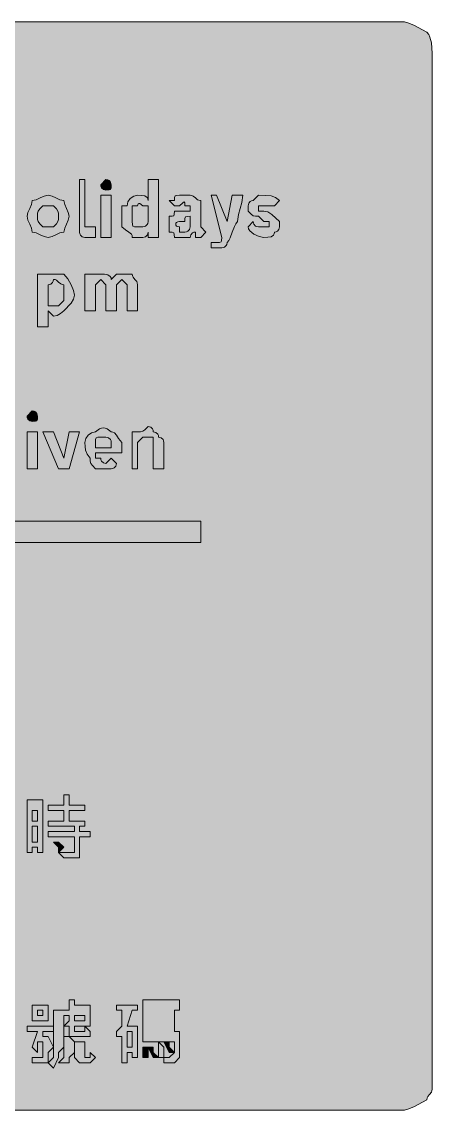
# Model space of a CAD drawing. Header units: metres. Extents: x 9 to 558, y 12 to 260.
# Drawn here: x 464 to 557.6, y 11.5 to 259.9 of the extents above; entities that cross this region are included whole.
import ezdxf

# ---------------------------------------------------------------- set-up
doc = ezdxf.new("R2010")
doc.units = ezdxf.units.M
for name, color, linetype, true_color in [('FILL_BLUE_0000FF', 7, 'Continuous', 0x0000ff), ('FILL_WHITE_FFFFFF', 7, 'Continuous', 0xffffff), ('STROKE_WHITE_FFFFFF', 7, 'Continuous', 0xffffff)]:
    doc.layers.add(name, color=color, linetype=linetype, true_color=true_color)

msp = doc.modelspace()

# ---------------------------------------------------------------- hatches: boundary and pattern name
at = {"layer": 'FILL_BLUE_0000FF', "true_color": 0x0000ff}
h = msp.add_hatch(color=7, dxfattribs=at)
h.dxf.hatch_style = 1
h.paths.add_polyline_path([(551.26, 259.87), (552.02, 259.71), (553.41, 259.17), (556.41, 257.52), (556.81, 257.02), (557.1, 256.43), (557.46, 255.12), (557.61, 252.72), (557.61, 18.72), (557.61, 16.32), (557.56, 15.92), (557.42, 15.61), (557.01, 15.12), (556.6, 14.63), (556.46, 14.32), (556.41, 13.92), (553.41, 12.27), (552.02, 11.73), (551.26, 11.57), (550.41, 11.52), (16.41, 11.52), (15.53, 11.54), (14.76, 11.67), (14.22, 12.03), (14.06, 12.32), (14.01, 12.72), (13.13, 12.74), (12.36, 12.87), (11.82, 13.23), (11.66, 13.52), (11.61, 13.92), (10.82, 14.42), (10.22, 15.01), (9.8, 15.65), (9.51, 16.32), (9.25, 17.63), (9.21, 18.72), (9.21, 252.72), (9.21, 255.12), (9.92, 256), (10.41, 256.77), (10.9, 257.31), (11.21, 257.47), (11.61, 257.52), (11.66, 257.92), (11.82, 258.23), (12.36, 258.72), (13.13, 259.21), (14.01, 259.92), (16.41, 259.92), (550.41, 259.92), (551.26, 259.87)])
at = {"layer": 'FILL_WHITE_FFFFFF', "true_color": 0xffffff}
h = msp.add_hatch(color=7, dxfattribs=at)
h.dxf.hatch_style = 1
h.paths.add_polyline_path([(477.21, 223.92), (478.41, 223.92), (478.41, 213.12), (479.61, 213.12), (480.81, 213.12), (480.81, 210.72), (479.61, 210.72), (478.41, 210.72), (477.81, 210.87), (477.4, 211.23), (477.26, 211.52), (477.21, 211.92), (477.21, 213.12), (477.21, 223.92)])
h = msp.add_hatch(color=7, dxfattribs=at)
h.dxf.hatch_style = 1
h.paths.add_polyline_path([(484.39, 222.03), (484.26, 221.67), (483.9, 221.54), (483.21, 221.52), (482.61, 221.67), (482.2, 222.03), (482.06, 222.32), (482.01, 222.72), (483.21, 223.92), (483.61, 223.87), (483.9, 223.73), (484.26, 223.32), (484.41, 222.72), (484.39, 222.03)])
h = msp.add_hatch(color=7, dxfattribs=at)
h.dxf.hatch_style = 1
h.paths.add_polyline_path([(492.62, 211.23), (492.21, 210.87), (491.61, 210.72), (490.41, 210.72), (489.21, 210.72), (489.16, 211.12), (489, 211.43), (488.46, 211.92), (487.69, 212.41), (486.81, 213.12), (486.81, 217.92), (488.01, 217.92), (488.22, 218.8), (488.76, 219.57), (489.53, 220.11), (490.41, 220.32), (491.29, 220.3), (492.06, 220.17), (492.6, 219.81), (492.76, 219.52), (492.81, 219.12), (492.81, 223.92), (495.21, 223.92), (495.21, 210.72), (492.81, 210.72), (492.81, 211.92), (492.76, 211.52), (492.62, 211.23)])
h.paths.add_polyline_path([(492.62, 213.63), (492.76, 213.92), (492.81, 214.32), (492.81, 216.72), (492.81, 217.92), (491.61, 217.92), (490.92, 218.43), (490.7, 218.45), (490.56, 218.37), (490.41, 217.92), (489.21, 217.92), (489.21, 214.32), (489.23, 213.63), (489.36, 213.27), (489.72, 213.14), (490.41, 213.12), (491.61, 213.12), (492.21, 213.27), (492.62, 213.63)], flags=16)
h = msp.add_hatch(color=7, dxfattribs=at)
h.dxf.hatch_style = 1
h.paths.add_polyline_path([(465.81, 217.32), (466.22, 218.22), (466.41, 219.12), (467.31, 219.31), (468.21, 219.72), (469.11, 220.13), (470.01, 220.32), (470.91, 220.13), (471.81, 219.72), (472.71, 219.31), (473.61, 219.12), (473.8, 218.22), (474.21, 217.32), (474.62, 216.42), (474.81, 215.52), (474.62, 214.62), (474.21, 213.72), (473.8, 212.82), (473.61, 211.92), (472.71, 211.73), (471.81, 211.32), (470.91, 210.91), (470.01, 210.72), (469.11, 210.91), (468.21, 211.32), (467.31, 211.73), (466.41, 211.92), (466.22, 212.82), (465.81, 213.72), (465.4, 214.62), (465.21, 215.52), (465.4, 216.42), (465.81, 217.32)])
h.paths.add_polyline_path([(468.12, 217.21), (467.76, 216.72), (467.63, 216.23), (467.61, 215.52), (467.63, 214.81), (467.76, 214.32), (468.12, 213.83), (468.81, 213.12), (470.01, 213.12), (471.21, 213.12), (471.9, 213.83), (472.26, 214.32), (472.39, 214.81), (472.41, 215.52), (472.39, 216.23), (472.26, 216.72), (471.9, 217.21), (471.21, 217.92), (470.01, 217.92), (468.81, 217.92), (468.12, 217.21)], flags=16)
h = msp.add_hatch(color=7, dxfattribs=at)
h.dxf.hatch_style = 1
h.paths.add_polyline_path([(482.01, 210.72), (482.01, 220.32), (484.41, 220.32), (484.41, 210.72), (482.01, 210.72)])
h = msp.add_hatch(color=7, dxfattribs=at)
h.dxf.hatch_style = 1
h.paths.add_polyline_path([(498.79, 211.41), (498.66, 211.77), (498.3, 211.9), (497.61, 211.92), (497.61, 213.12), (497.61, 215.52), (498.3, 215.54), (498.66, 215.67), (498.79, 216.03), (498.81, 216.72), (500.01, 216.72), (501.21, 216.72), (502.41, 216.72), (502.41, 217.92), (501.21, 217.92), (501.19, 218.59), (501.06, 218.82), (500.7, 218.59), (500.01, 217.92), (498.81, 217.92), (497.61, 219.12), (498.81, 219.12), (498.83, 219.81), (498.96, 220.17), (499.32, 220.3), (500.01, 220.32), (501.21, 220.32), (502.41, 220.32), (502.81, 220.27), (503.12, 220.13), (503.61, 219.72), (504.1, 219.31), (504.41, 219.17), (504.81, 219.12), (504.81, 217.92), (504.81, 215.52), (504.81, 213.12), (506.01, 211.92), (504.81, 210.72), (503.61, 210.72), (503.61, 211.92), (503.21, 211.87), (502.92, 211.73), (502.56, 211.32), (502.41, 210.72), (500.01, 210.72), (498.81, 210.72), (498.79, 211.41)])
h.paths.add_polyline_path([(501.61, 211.97), (501.9, 212.11), (502.26, 212.52), (502.41, 213.12), (502.41, 215.52), (501.72, 215.5), (501.36, 215.37), (501.23, 215.01), (501.21, 214.32), (500.01, 214.32), (499.62, 214.27), (499.33, 214.13), (499.17, 213.94), (499.11, 213.72), (499.17, 213.5), (499.33, 213.31), (499.62, 213.17), (500.01, 213.12), (500.01, 211.92), (501.21, 211.92), (501.61, 211.97)], flags=16)
h = msp.add_hatch(color=7, dxfattribs=at)
h.dxf.hatch_style = 1
h.paths.add_polyline_path([(507.21, 220.32), (508.41, 220.32), (510.81, 214.32), (512.01, 220.32), (514.41, 220.32), (514.22, 218.71), (513.81, 217.32), (513.4, 215.93), (513.21, 214.32), (512.81, 213.82), (512.5, 213.23), (512.01, 211.92), (511.52, 210.61), (511.21, 210.02), (510.81, 209.52), (510.76, 209.12), (510.62, 208.83), (510.21, 208.47), (509.61, 208.32), (508.41, 208.32), (507.21, 208.32), (507.21, 209.52), (508.41, 209.52), (509.1, 209.54), (509.46, 209.67), (509.59, 210.03), (509.61, 210.72), (507.21, 220.32)])
h = msp.add_hatch(color=7, dxfattribs=at)
h.dxf.hatch_style = 1
h.paths.add_polyline_path([(519.21, 216.72), (520.11, 216.51), (521.01, 215.97), (522.81, 214.32), (522.81, 213.12), (522.66, 212.52), (522.3, 212.11), (522.01, 211.97), (521.61, 211.92), (521.56, 211.52), (521.4, 211.23), (520.86, 210.87), (520.09, 210.74), (519.21, 210.72), (518.14, 210.93), (516.96, 211.47), (516, 212.24), (515.72, 212.67), (515.61, 213.12), (516.81, 214.32), (516.96, 213.72), (517.32, 213.31), (517.61, 213.17), (518.01, 213.12), (519.21, 213.12), (520.41, 213.12), (520.41, 214.32), (519.21, 214.32), (518.01, 215.52), (517.3, 215.54), (516.81, 215.67), (516.32, 216.03), (515.61, 216.72), (515.61, 217.92), (515.76, 218.52), (516.12, 218.93), (516.41, 219.07), (516.81, 219.12), (518.01, 220.32), (519.6, 220.3), (520.86, 220.17), (521.89, 219.81), (522.81, 219.12), (521.61, 217.92), (519.21, 217.92), (518.01, 217.92), (518.01, 216.72), (519.21, 216.72)])
h = msp.add_hatch(color=7, dxfattribs=at)
h.dxf.hatch_style = 1
h.paths.add_polyline_path([(474.49, 201.23), (475.26, 199.92), (475.8, 198.61), (476.01, 197.52), (475.8, 196.62), (475.26, 195.72), (473.61, 193.92), (472.86, 193.32), (472.09, 192.91), (471.21, 192.72), (470.01, 193.92), (470.01, 190.32), (467.61, 190.32), (467.61, 202.32), (470.01, 202.32), (473.61, 202.32), (474.49, 201.23)])
h.paths.add_polyline_path([(470.01, 197.52), (470.01, 196.32), (470.01, 195.12), (472.41, 195.12), (473.61, 196.32), (473.61, 199.92), (473.21, 199.97), (472.9, 200.11), (472.41, 200.52), (471.92, 200.93), (471.61, 201.07), (471.21, 201.12), (471.16, 200.72), (471.02, 200.43), (470.61, 200.07), (470.01, 199.92), (470.01, 198.72), (470.01, 197.52)], flags=16)
h = msp.add_hatch(color=7, dxfattribs=at)
h.dxf.hatch_style = 1
h.paths.add_polyline_path([(482.89, 202.3), (483.66, 202.17), (484.2, 201.81), (484.36, 201.52), (484.41, 201.12), (485.61, 202.32), (486.81, 202.32), (489.21, 202.32), (489.26, 201.92), (489.4, 201.61), (489.81, 201.12), (490.22, 200.63), (490.36, 200.32), (490.41, 199.92), (490.41, 193.92), (488.01, 193.92), (488.01, 198.72), (488.01, 199.92), (486.81, 201.12), (485.61, 199.92), (485.61, 198.72), (485.61, 193.92), (483.21, 193.92), (483.21, 198.72), (483.21, 199.92), (482.01, 201.12), (480.81, 199.92), (480.81, 198.72), (480.81, 193.92), (478.41, 193.92), (478.41, 202.32), (480.81, 202.32), (482.01, 202.32), (482.89, 202.3)])
h = msp.add_hatch(color=7, dxfattribs=at)
h.dxf.hatch_style = 1
h.paths.add_polyline_path([(467.59, 169.23), (467.46, 168.87), (467.1, 168.74), (466.41, 168.72), (465.81, 168.87), (465.4, 169.23), (465.26, 169.52), (465.21, 169.92), (466.41, 171.12), (466.81, 171.07), (467.1, 170.93), (467.46, 170.52), (467.61, 169.92), (467.59, 169.23)])
h = msp.add_hatch(color=7, dxfattribs=at)
h.dxf.hatch_style = 1
h.paths.add_polyline_path([(480.12, 158.63), (479.76, 159.12), (479.63, 159.61), (479.61, 160.32), (478.92, 161.22), (478.56, 162.12), (478.43, 163.02), (478.41, 163.92), (478.62, 164.8), (479.16, 165.57), (479.93, 166.11), (480.81, 166.32), (481.71, 166.99), (482.16, 167.16), (482.61, 167.22), (483.06, 167.16), (483.51, 166.99), (484.41, 166.32), (484.81, 166.27), (485.12, 166.11), (485.61, 165.57), (486.1, 164.8), (486.81, 163.92), (486.81, 161.52), (480.81, 161.52), (480.81, 160.32), (482.01, 160.32), (482.06, 159.92), (482.2, 159.63), (482.61, 159.27), (483.21, 159.12), (484.41, 160.32), (485.61, 159.12), (485.46, 158.52), (485.1, 158.11), (484.81, 157.97), (484.41, 157.92), (482.01, 157.92), (480.81, 157.92), (480.12, 158.63)])
h.paths.add_polyline_path([(484.41, 163.92), (484.36, 164.32), (484.22, 164.61), (483.81, 164.97), (483.21, 165.12), (482.01, 165.12), (481.32, 165.1), (480.96, 164.97), (480.83, 164.61), (480.81, 163.92), (480.81, 162.72), (484.41, 162.72), (484.41, 163.92)], flags=16)
h = msp.add_hatch(color=7, dxfattribs=at)
h.dxf.hatch_style = 1
h.paths.add_polyline_path([(491.61, 165.12), (490.41, 163.92), (490.41, 157.92), (489.21, 157.92), (489.21, 166.32), (490.41, 166.32), (491.12, 166.34), (491.61, 166.47), (492.1, 166.83), (492.81, 167.52), (493.41, 167.37), (493.82, 167.01), (493.96, 166.72), (494.01, 166.32), (494.61, 166.17), (495.02, 165.81), (495.16, 165.52), (495.21, 165.12), (495.81, 164.97), (496.22, 164.61), (496.36, 164.32), (496.41, 163.92), (496.41, 157.92), (494.01, 157.92), (494.01, 163.92), (494.01, 165.12), (492.81, 165.12), (491.61, 165.12)])
h = msp.add_hatch(color=7, dxfattribs=at)
h.dxf.hatch_style = 1
h.paths.add_polyline_path([(465.21, 157.92), (465.21, 166.32), (467.61, 166.32), (467.61, 157.92), (465.21, 157.92)])
h = msp.add_hatch(color=7, dxfattribs=at)
h.dxf.hatch_style = 1
h.paths.add_polyline_path([(477.21, 166.32), (474.81, 157.92), (472.41, 157.92), (468.81, 166.32), (471.21, 166.32), (473.61, 160.32), (474.81, 166.32), (477.21, 166.32)])
h = msp.add_hatch(color=7, dxfattribs=at)
h.dxf.hatch_style = 1
h.paths.add_polyline_path([(76.41, 136.32), (69.21, 136.32), (62.01, 143.52), (69.21, 150.72), (76.41, 150.72), (71.61, 145.92), (504.81, 145.92), (504.81, 141.12), (71.61, 141.12), (76.41, 136.32)])
h = msp.add_hatch(color=7, dxfattribs=at)
h.dxf.hatch_style = 1
h.paths.add_polyline_path([(467.61, 70.32), (467.61, 71.52), (466.41, 71.52), (466.41, 70.32), (465.21, 70.32), (465.21, 82.32), (468.81, 82.32), (468.81, 70.32), (467.61, 70.32)])
h.paths.add_polyline_path([(466.41, 79.92), (466.41, 77.52), (467.61, 77.52), (467.61, 79.92), (466.41, 79.92)], flags=16)
h.paths.add_polyline_path([(467.61, 76.32), (466.41, 76.32), (466.41, 72.72), (467.61, 72.72), (467.61, 76.32)], flags=16)
h = msp.add_hatch(color=7, dxfattribs=at)
h.dxf.hatch_style = 1
h.paths.add_polyline_path([(473.61, 79.92), (470.01, 79.92), (470.01, 81.12), (473.61, 81.12), (473.61, 83.52), (474.81, 83.52), (474.81, 82.32), (474.81, 81.12), (478.41, 81.12), (478.41, 79.92), (474.81, 79.92), (474.81, 77.52), (478.41, 77.52), (478.41, 76.32), (477.21, 76.32), (477.21, 75.12), (479.61, 75.12), (479.61, 73.92), (477.21, 73.92), (477.21, 70.32), (477.21, 69.12), (476.01, 69.12), (474.81, 69.12), (473.61, 69.12), (472.41, 70.32), (474.81, 70.32), (476.01, 70.32), (476.01, 71.52), (476.01, 73.92), (470.01, 73.92), (470.01, 75.12), (476.01, 75.12), (476.01, 76.32), (470.01, 76.32), (470.01, 77.52), (473.61, 77.52), (473.61, 79.92)])
h = msp.add_hatch(color=7, dxfattribs=at)
h.dxf.hatch_style = 1
h.paths.add_polyline_path([(473.61, 71.52), (472.41, 70.32), (472.41, 71.52), (471.21, 72.72), (472.41, 72.72), (473.61, 71.52)])
h = msp.add_hatch(color=7, dxfattribs=at)
h.dxf.hatch_style = 1
h.paths.add_polyline_path([(470.01, 31.92), (466.41, 31.92), (466.41, 35.52), (470.01, 35.52), (470.01, 31.92)])
h.paths.add_polyline_path([(468.81, 34.32), (467.61, 34.32), (467.61, 33.12), (468.81, 33.12), (468.81, 34.32)], flags=16)
h = msp.add_hatch(color=7, dxfattribs=at)
h.dxf.hatch_style = 1
h.paths.add_polyline_path([(478.41, 28.32), (476.01, 28.32), (474.81, 28.32), (474.81, 29.52), (474.81, 30.72), (473.61, 30.72), (473.61, 27.12), (473.61, 25.92), (472.41, 24.72), (472.41, 23.52), (471.21, 21.12), (470.01, 22.32), (471.21, 23.52), (471.21, 24.72), (471.21, 25.92), (471.21, 28.32), (471.21, 34.32), (474.81, 34.32), (474.81, 36.72), (476.01, 36.72), (476.01, 35.52), (479.61, 35.52), (479.61, 34.32), (479.61, 30.72), (478.41, 30.72), (479.61, 29.52), (479.61, 28.32), (478.41, 28.32)])
h.paths.add_polyline_path([(474.81, 31.92), (474.81, 33.12), (473.61, 33.12), (473.61, 30.72), (474.81, 31.92)], flags=16)
h.paths.add_polyline_path([(476.01, 30.72), (476.01, 29.52), (478.41, 29.52), (478.41, 30.72), (476.01, 30.72)], flags=16)
h.paths.add_polyline_path([(476.01, 31.92), (478.41, 31.92), (478.41, 33.12), (476.01, 33.12), (476.01, 31.92)], flags=16)
h = msp.add_hatch(color=7, dxfattribs=at)
h.dxf.hatch_style = 1
h.paths.add_polyline_path([(490.41, 35.52), (490.41, 34.32), (489.21, 34.32), (488.01, 30.72), (490.41, 30.72), (490.41, 23.52), (489.21, 23.52), (489.21, 24.72), (488.01, 24.72), (488.01, 22.32), (486.81, 22.32), (486.81, 28.32), (485.61, 28.32), (485.61, 29.52), (486.81, 30.72), (486.81, 33.12), (486.81, 34.32), (485.61, 34.32), (485.61, 35.52), (490.41, 35.52)])
h.paths.add_polyline_path([(489.21, 29.52), (488.01, 29.52), (488.01, 25.92), (489.21, 25.92), (489.21, 29.52)], flags=16)
h = msp.add_hatch(color=7, dxfattribs=at)
h.dxf.hatch_style = 1
h.paths.add_polyline_path([(500.01, 27.12), (500.01, 25.92), (500.01, 24.72), (500.01, 23.52), (498.81, 22.32), (497.61, 22.32), (496.41, 22.32), (496.41, 23.52), (497.61, 23.52), (498.81, 24.72), (498.81, 25.92), (498.81, 27.12), (492.81, 27.12), (491.61, 27.12), (491.61, 36.72), (500.01, 36.72), (500.01, 34.32), (498.81, 34.32), (498.81, 31.92), (498.81, 29.52), (500.01, 29.52), (500.01, 27.12)])
h = msp.add_hatch(color=7, dxfattribs=at)
h.dxf.hatch_style = 1
h.paths.add_polyline_path([(471.21, 30.72), (471.21, 29.52), (468.81, 29.52), (468.81, 28.32), (470.01, 28.32), (471.21, 25.92), (470.01, 24.72), (470.01, 23.52), (470.01, 22.32), (468.81, 22.32), (467.61, 22.32), (466.41, 22.32), (466.41, 23.52), (467.61, 23.52), (468.81, 23.52), (468.81, 24.72), (468.81, 25.92), (468.81, 27.12), (467.61, 27.12), (467.61, 24.72), (466.41, 25.92), (467.61, 29.52), (465.21, 29.52), (465.21, 30.72), (471.21, 30.72)])
h = msp.add_hatch(color=7, dxfattribs=at)
h.dxf.hatch_style = 1
h.paths.add_polyline_path([(473.61, 23.52), (473.61, 24.72), (473.61, 28.32), (474.81, 28.32), (476.01, 27.12), (476.01, 24.72), (474.81, 23.52), (474.81, 22.32), (473.61, 22.32), (472.41, 22.32), (473.61, 23.52)])
h = msp.add_hatch(color=7, dxfattribs=at)
h.dxf.hatch_style = 1
h.paths.add_polyline_path([(480.81, 23.52), (479.61, 22.32), (478.41, 22.32), (477.21, 22.32), (476.01, 23.52), (476.01, 27.12), (477.21, 27.12), (478.41, 27.12), (478.41, 23.52), (479.61, 23.52), (479.61, 24.72), (480.81, 23.52)])
h = msp.add_hatch(color=7, dxfattribs=at)
h.dxf.hatch_style = 1
h.paths.add_polyline_path([(491.61, 25.92), (492.81, 25.92), (492.81, 24.72), (492.81, 23.52), (491.61, 23.52), (491.61, 25.92)])
h = msp.add_hatch(color=7, dxfattribs=at)
h.dxf.hatch_style = 1
h.paths.add_polyline_path([(492.81, 25.92), (494.01, 25.92), (494.01, 24.72), (495.21, 23.52), (494.01, 23.52), (492.81, 25.92)])
h = msp.add_hatch(color=7, dxfattribs=at)
h.dxf.hatch_style = 1
h.paths.add_polyline_path([(495.21, 25.92), (495.21, 27.12), (496.41, 25.92), (496.41, 23.52), (495.21, 23.52), (495.21, 25.92)])
h = msp.add_hatch(color=7, dxfattribs=at)
h.dxf.hatch_style = 1
h.paths.add_polyline_path([(496.41, 27.12), (497.61, 27.12), (497.61, 25.92), (498.81, 24.72), (497.61, 24.72), (496.41, 27.12)])

# ---------------------------------------------------------------- linework, layer by layer
at = {"layer": 'FILL_BLUE_0000FF', "lineweight": 0, "true_color": 0x0000ff}
msp.add_lwpolyline([(16.41, 259.92), (550.41, 259.92), (551.26, 259.87), (552.02, 259.71), (553.41, 259.17), (556.41, 257.52), (556.81, 257.02), (557.1, 256.43), (557.46, 255.12), (557.61, 252.72), (557.61, 18.72), (557.61, 16.32), (557.56, 15.92), (557.42, 15.61), (557.01, 15.12), (556.6, 14.63), (556.46, 14.32), (556.41, 13.92), (553.41, 12.27), (552.02, 11.73), (551.26, 11.57), (550.41, 11.52), (16.41, 11.52)], dxfattribs=at)
at = {"layer": 'FILL_WHITE_FFFFFF', "lineweight": 0, "true_color": 0xffffff}
for points in [[(477.21, 223.92), (478.41, 223.92), (478.41, 213.12), (479.61, 213.12), (480.81, 213.12), (480.81, 210.72), (479.61, 210.72), (478.41, 210.72), (477.81, 210.87), (477.4, 211.23), (477.26, 211.52), (477.21, 211.92), (477.21, 213.12)], [(484.39, 222.03), (484.26, 221.67), (483.9, 221.54), (483.21, 221.52), (482.61, 221.67), (482.2, 222.03), (482.06, 222.32), (482.01, 222.72), (483.21, 223.92), (483.61, 223.87), (483.9, 223.73), (484.26, 223.32), (484.41, 222.72)], [(492.62, 211.23), (492.21, 210.87), (491.61, 210.72), (490.41, 210.72), (489.21, 210.72), (489.16, 211.12), (489, 211.43), (488.46, 211.92), (487.69, 212.41), (486.81, 213.12), (486.81, 217.92), (488.01, 217.92), (488.22, 218.8), (488.76, 219.57), (489.53, 220.11), (490.41, 220.32), (491.29, 220.3), (492.06, 220.17), (492.6, 219.81), (492.76, 219.52), (492.81, 219.12), (492.81, 223.92), (495.21, 223.92), (495.21, 210.72), (492.81, 210.72), (492.81, 211.92), (492.76, 211.52)], [(465.81, 217.32), (466.22, 218.22), (466.41, 219.12), (467.31, 219.31), (468.21, 219.72), (469.11, 220.13), (470.01, 220.32), (470.91, 220.13), (471.81, 219.72), (472.71, 219.31), (473.61, 219.12), (473.8, 218.22), (474.21, 217.32), (474.62, 216.42), (474.81, 215.52), (474.62, 214.62), (474.21, 213.72), (473.8, 212.82), (473.61, 211.92), (472.71, 211.73), (471.81, 211.32), (470.91, 210.91), (470.01, 210.72), (469.11, 210.91), (468.21, 211.32), (467.31, 211.73), (466.41, 211.92), (466.22, 212.82), (465.81, 213.72), (465.4, 214.62), (465.21, 215.52), (465.4, 216.42)], [(482.01, 210.72), (482.01, 220.32), (484.41, 220.32), (484.41, 210.72)], [(498.79, 211.41), (498.66, 211.77), (498.3, 211.9), (497.61, 211.92), (497.61, 213.12), (497.61, 215.52), (498.3, 215.54), (498.66, 215.67), (498.79, 216.03), (498.81, 216.72), (500.01, 216.72), (501.21, 216.72), (502.41, 216.72), (502.41, 217.92), (501.21, 217.92), (501.19, 218.59), (501.06, 218.82), (500.7, 218.59), (500.01, 217.92), (498.81, 217.92), (497.61, 219.12), (498.81, 219.12), (498.83, 219.81), (498.96, 220.17), (499.32, 220.3), (500.01, 220.32), (501.21, 220.32), (502.41, 220.32), (502.81, 220.27), (503.12, 220.13), (503.61, 219.72), (504.1, 219.31), (504.41, 219.17), (504.81, 219.12), (504.81, 217.92), (504.81, 215.52), (504.81, 213.12), (506.01, 211.92), (504.81, 210.72), (503.61, 210.72), (503.61, 211.92), (503.21, 211.87), (502.92, 211.73), (502.56, 211.32), (502.41, 210.72), (500.01, 210.72), (498.81, 210.72)], [(507.21, 220.32), (508.41, 220.32), (510.81, 214.32), (512.01, 220.32), (514.41, 220.32), (514.22, 218.71), (513.81, 217.32), (513.4, 215.93), (513.21, 214.32), (512.81, 213.82), (512.5, 213.23), (512.01, 211.92), (511.52, 210.61), (511.21, 210.02), (510.81, 209.52), (510.76, 209.12), (510.62, 208.83), (510.21, 208.47), (509.61, 208.32), (508.41, 208.32), (507.21, 208.32), (507.21, 209.52), (508.41, 209.52), (509.1, 209.54), (509.46, 209.67), (509.59, 210.03), (509.61, 210.72)], [(519.21, 216.72), (520.11, 216.51), (521.01, 215.97), (522.81, 214.32), (522.81, 213.12), (522.66, 212.52), (522.3, 212.11), (522.01, 211.97), (521.61, 211.92), (521.56, 211.52), (521.4, 211.23), (520.86, 210.87), (520.09, 210.74), (519.21, 210.72), (518.14, 210.93), (516.96, 211.47), (516, 212.24), (515.72, 212.67), (515.61, 213.12), (516.81, 214.32), (516.96, 213.72), (517.32, 213.31), (517.61, 213.17), (518.01, 213.12), (519.21, 213.12), (520.41, 213.12), (520.41, 214.32), (519.21, 214.32), (518.01, 215.52), (517.3, 215.54), (516.81, 215.67), (516.32, 216.03), (515.61, 216.72), (515.61, 217.92), (515.76, 218.52), (516.12, 218.93), (516.41, 219.07), (516.81, 219.12), (518.01, 220.32), (519.6, 220.3), (520.86, 220.17), (521.89, 219.81), (522.81, 219.12), (521.61, 217.92), (519.21, 217.92), (518.01, 217.92), (518.01, 216.72)], [(468.12, 217.21), (467.76, 216.72), (467.63, 216.23), (467.61, 215.52), (467.63, 214.81), (467.76, 214.32), (468.12, 213.83), (468.81, 213.12), (470.01, 213.12), (471.21, 213.12), (471.9, 213.83), (472.26, 214.32), (472.39, 214.81), (472.41, 215.52), (472.39, 216.23), (472.26, 216.72), (471.9, 217.21), (471.21, 217.92), (470.01, 217.92), (468.81, 217.92)], [(492.62, 213.63), (492.76, 213.92), (492.81, 214.32), (492.81, 216.72), (492.81, 217.92), (491.61, 217.92), (490.92, 218.43), (490.7, 218.45), (490.56, 218.37), (490.41, 217.92), (489.21, 217.92), (489.21, 214.32), (489.23, 213.63), (489.36, 213.27), (489.72, 213.14), (490.41, 213.12), (491.61, 213.12), (492.21, 213.27)], [(501.61, 211.97), (501.9, 212.11), (502.26, 212.52), (502.41, 213.12), (502.41, 215.52), (501.72, 215.5), (501.36, 215.37), (501.23, 215.01), (501.21, 214.32), (500.01, 214.32), (499.62, 214.27), (499.33, 214.13), (499.17, 213.94), (499.11, 213.72), (499.17, 213.5), (499.33, 213.31), (499.62, 213.17), (500.01, 213.12), (500.01, 211.92), (501.21, 211.92)], [(474.49, 201.23), (475.26, 199.92), (475.8, 198.61), (476.01, 197.52), (475.8, 196.62), (475.26, 195.72), (473.61, 193.92), (472.86, 193.32), (472.09, 192.91), (471.21, 192.72), (470.01, 193.92), (470.01, 190.32), (467.61, 190.32), (467.61, 202.32), (470.01, 202.32), (473.61, 202.32)], [(482.89, 202.3), (483.66, 202.17), (484.2, 201.81), (484.36, 201.52), (484.41, 201.12), (485.61, 202.32), (486.81, 202.32), (489.21, 202.32), (489.26, 201.92), (489.4, 201.61), (489.81, 201.12), (490.22, 200.63), (490.36, 200.32), (490.41, 199.92), (490.41, 193.92), (488.01, 193.92), (488.01, 198.72), (488.01, 199.92), (486.81, 201.12), (485.61, 199.92), (485.61, 198.72), (485.61, 193.92), (483.21, 193.92), (483.21, 198.72), (483.21, 199.92), (482.01, 201.12), (480.81, 199.92), (480.81, 198.72), (480.81, 193.92), (478.41, 193.92), (478.41, 202.32), (480.81, 202.32), (482.01, 202.32)], [(470.01, 197.52), (470.01, 196.32), (470.01, 195.12), (472.41, 195.12), (473.61, 196.32), (473.61, 199.92), (473.21, 199.97), (472.9, 200.11), (472.41, 200.52), (471.92, 200.93), (471.61, 201.07), (471.21, 201.12), (471.16, 200.72), (471.02, 200.43), (470.61, 200.07), (470.01, 199.92), (470.01, 198.72)], [(467.59, 169.23), (467.46, 168.87), (467.1, 168.74), (466.41, 168.72), (465.81, 168.87), (465.4, 169.23), (465.26, 169.52), (465.21, 169.92), (466.41, 171.12), (466.81, 171.07), (467.1, 170.93), (467.46, 170.52), (467.61, 169.92)], [(480.12, 158.63), (479.76, 159.12), (479.63, 159.61), (479.61, 160.32), (478.92, 161.22), (478.56, 162.12), (478.43, 163.02), (478.41, 163.92), (478.62, 164.8), (479.16, 165.57), (479.93, 166.11), (480.81, 166.32), (481.71, 166.99), (482.16, 167.16), (482.61, 167.22), (483.06, 167.16), (483.51, 166.99), (484.41, 166.32), (484.81, 166.27), (485.12, 166.11), (485.61, 165.57), (486.1, 164.8), (486.81, 163.92), (486.81, 161.52), (480.81, 161.52), (480.81, 160.32), (482.01, 160.32), (482.06, 159.92), (482.2, 159.63), (482.61, 159.27), (483.21, 159.12), (484.41, 160.32), (485.61, 159.12), (485.46, 158.52), (485.1, 158.11), (484.81, 157.97), (484.41, 157.92), (482.01, 157.92), (480.81, 157.92)], [(491.61, 165.12), (490.41, 163.92), (490.41, 157.92), (489.21, 157.92), (489.21, 166.32), (490.41, 166.32), (491.12, 166.34), (491.61, 166.47), (492.1, 166.83), (492.81, 167.52), (493.41, 167.37), (493.82, 167.01), (493.96, 166.72), (494.01, 166.32), (494.61, 166.17), (495.02, 165.81), (495.16, 165.52), (495.21, 165.12), (495.81, 164.97), (496.22, 164.61), (496.36, 164.32), (496.41, 163.92), (496.41, 157.92), (494.01, 157.92), (494.01, 163.92), (494.01, 165.12), (492.81, 165.12)], [(465.21, 157.92), (465.21, 166.32), (467.61, 166.32), (467.61, 157.92)], [(477.21, 166.32), (474.81, 157.92), (472.41, 157.92), (468.81, 166.32), (471.21, 166.32), (473.61, 160.32), (474.81, 166.32)], [(484.41, 163.92), (484.36, 164.32), (484.22, 164.61), (483.81, 164.97), (483.21, 165.12), (482.01, 165.12), (481.32, 165.1), (480.96, 164.97), (480.83, 164.61), (480.81, 163.92), (480.81, 162.72), (484.41, 162.72)], [(76.41, 136.32), (69.21, 136.32), (62.01, 143.52), (69.21, 150.72), (76.41, 150.72), (71.61, 145.92), (504.81, 145.92), (504.81, 141.12), (71.61, 141.12)], [(467.61, 70.32), (467.61, 71.52), (466.41, 71.52), (466.41, 70.32), (465.21, 70.32), (465.21, 82.32), (468.81, 82.32), (468.81, 70.32)], [(473.61, 79.92), (470.01, 79.92), (470.01, 81.12), (473.61, 81.12), (473.61, 83.52), (474.81, 83.52), (474.81, 82.32), (474.81, 81.12), (478.41, 81.12), (478.41, 79.92), (474.81, 79.92), (474.81, 77.52), (478.41, 77.52), (478.41, 76.32), (477.21, 76.32), (477.21, 75.12), (479.61, 75.12), (479.61, 73.92), (477.21, 73.92), (477.21, 70.32), (477.21, 69.12), (476.01, 69.12), (474.81, 69.12), (473.61, 69.12), (472.41, 70.32), (474.81, 70.32), (476.01, 70.32), (476.01, 71.52), (476.01, 73.92), (470.01, 73.92), (470.01, 75.12), (476.01, 75.12), (476.01, 76.32), (470.01, 76.32), (470.01, 77.52), (473.61, 77.52)], [(466.41, 79.92), (466.41, 77.52), (467.61, 77.52), (467.61, 79.92)], [(467.61, 76.32), (466.41, 76.32), (466.41, 72.72), (467.61, 72.72)], [(473.61, 71.52), (472.41, 70.32), (472.41, 71.52), (471.21, 72.72), (472.41, 72.72)], [(470.01, 31.92), (466.41, 31.92), (466.41, 35.52), (470.01, 35.52)], [(478.41, 28.32), (476.01, 28.32), (474.81, 28.32), (474.81, 29.52), (474.81, 30.72), (473.61, 30.72), (473.61, 27.12), (473.61, 25.92), (472.41, 24.72), (472.41, 23.52), (471.21, 21.12), (470.01, 22.32), (471.21, 23.52), (471.21, 24.72), (471.21, 25.92), (471.21, 28.32), (471.21, 34.32), (474.81, 34.32), (474.81, 36.72), (476.01, 36.72), (476.01, 35.52), (479.61, 35.52), (479.61, 34.32), (479.61, 30.72), (478.41, 30.72), (479.61, 29.52), (479.61, 28.32)], [(490.41, 35.52), (490.41, 34.32), (489.21, 34.32), (488.01, 30.72), (490.41, 30.72), (490.41, 23.52), (489.21, 23.52), (489.21, 24.72), (488.01, 24.72), (488.01, 22.32), (486.81, 22.32), (486.81, 28.32), (485.61, 28.32), (485.61, 29.52), (486.81, 30.72), (486.81, 33.12), (486.81, 34.32), (485.61, 34.32), (485.61, 35.52)], [(500.01, 27.12), (500.01, 25.92), (500.01, 24.72), (500.01, 23.52), (498.81, 22.32), (497.61, 22.32), (496.41, 22.32), (496.41, 23.52), (497.61, 23.52), (498.81, 24.72), (498.81, 25.92), (498.81, 27.12), (492.81, 27.12), (491.61, 27.12), (491.61, 36.72), (500.01, 36.72), (500.01, 34.32), (498.81, 34.32), (498.81, 31.92), (498.81, 29.52), (500.01, 29.52)], [(468.81, 34.32), (467.61, 34.32), (467.61, 33.12), (468.81, 33.12)], [(474.81, 31.92), (474.81, 33.12), (473.61, 33.12), (473.61, 30.72)], [(476.01, 31.92), (478.41, 31.92), (478.41, 33.12), (476.01, 33.12)], [(471.21, 30.72), (471.21, 29.52), (468.81, 29.52), (468.81, 28.32), (470.01, 28.32), (471.21, 25.92), (470.01, 24.72), (470.01, 23.52), (470.01, 22.32), (468.81, 22.32), (467.61, 22.32), (466.41, 22.32), (466.41, 23.52), (467.61, 23.52), (468.81, 23.52), (468.81, 24.72), (468.81, 25.92), (468.81, 27.12), (467.61, 27.12), (467.61, 24.72), (466.41, 25.92), (467.61, 29.52), (465.21, 29.52), (465.21, 30.72)], [(476.01, 30.72), (476.01, 29.52), (478.41, 29.52), (478.41, 30.72)], [(473.61, 23.52), (473.61, 24.72), (473.61, 28.32), (474.81, 28.32), (476.01, 27.12), (476.01, 24.72), (474.81, 23.52), (474.81, 22.32), (473.61, 22.32), (472.41, 22.32)], [(489.21, 29.52), (488.01, 29.52), (488.01, 25.92), (489.21, 25.92)], [(480.81, 23.52), (479.61, 22.32), (478.41, 22.32), (477.21, 22.32), (476.01, 23.52), (476.01, 27.12), (477.21, 27.12), (478.41, 27.12), (478.41, 23.52), (479.61, 23.52), (479.61, 24.72)], [(491.61, 25.92), (492.81, 25.92), (492.81, 24.72), (492.81, 23.52), (491.61, 23.52)], [(492.81, 25.92), (494.01, 25.92), (494.01, 24.72), (495.21, 23.52), (494.01, 23.52)], [(495.21, 25.92), (495.21, 27.12), (496.41, 25.92), (496.41, 23.52), (495.21, 23.52)], [(496.41, 27.12), (497.61, 27.12), (497.61, 25.92), (498.81, 24.72), (497.61, 24.72)]]:
    msp.add_lwpolyline(points, close=True, dxfattribs=at)
at = {"layer": 'STROKE_WHITE_FFFFFF', "lineweight": 0, "true_color": 0xffffff}
msp.add_lwpolyline([(470.61, 200.96), (470.61, 200.96)], dxfattribs=at)

doc.saveas('drawing.dxf')
